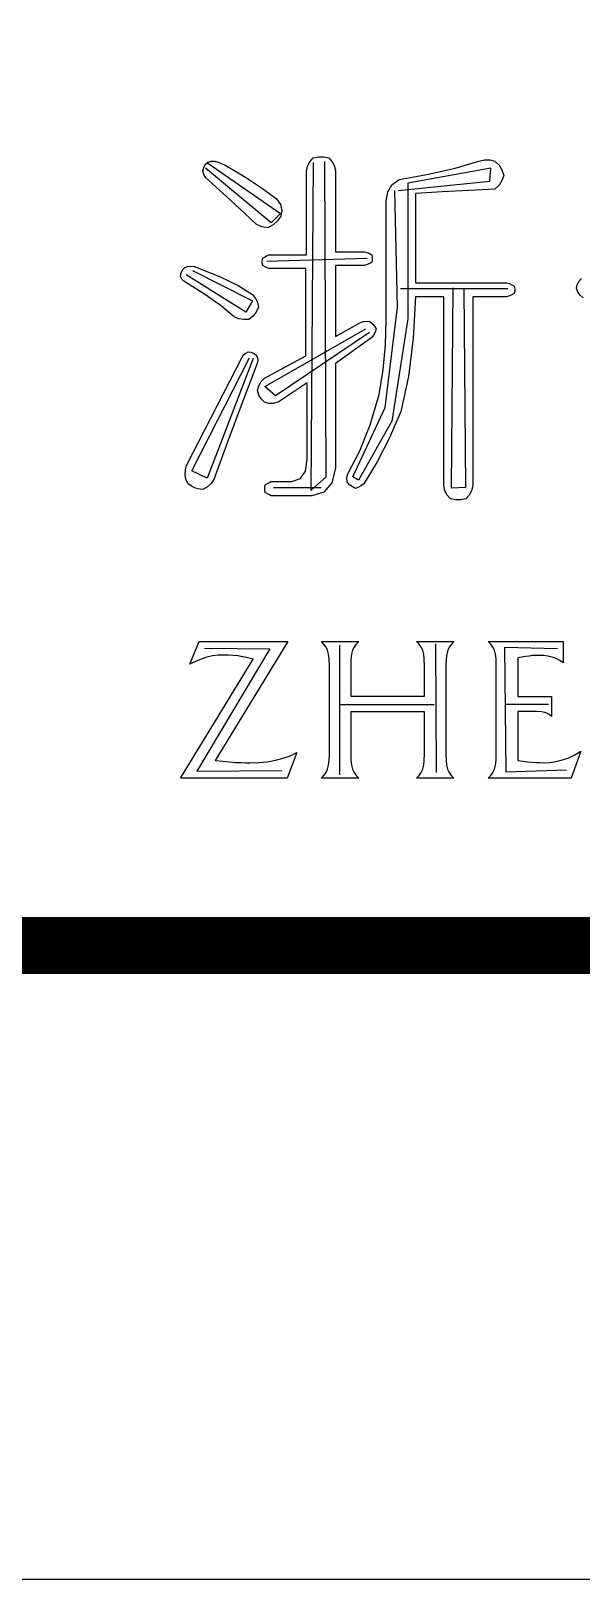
# Model space of a CAD drawing. Header units: millimetres. Extents: x -13522 to 160130, y -106845 to 23204.
# Drawn here: x 88495 to 89364, y -59400 to -56956 of the extents above; entities that cross this region are included whole.
import ezdxf
from ezdxf.enums import TextEntityAlignment as Align

# ---------------------------------------------------------------- set-up
doc = ezdxf.new("R2010")
doc.units = ezdxf.units.MM
doc.layers.add('0DataFlow-NsTitanTitle', color=8, linetype='Continuous')
doc.styles.add('TitleText', font='arial.ttf')

# ---------------------------------------------------------------- blocks, each defined once
blk = doc.blocks.new('titanlogo')
for p, q in [((-158.858, 11.407), (-159.895, 12.272)), ((-159.861, 12.352), (-158.71, 11.555)), ((-158.198, 12.363), (-158.232, 7.184)), ((-157.993, 7.401), (-158.015, 12.374)), ((-155.395, 12.272), (-156.705, 12.033)), ((-155.407, 12.067), (-155.395, 12.272)), ((-156.854, 11.919), (-155.407, 12.067)), ((-156.705, 12.033), (-156.705, 9.893)), ((-156.865, 10.075), (-156.91, 11.919)), ((-158.71, 11.555), (-158.858, 11.407)), ((-158.927, 10.804), (-157.343, 10.849)), ((-159.257, 9.996), (-160.202, 10.587)), ((-160.1, 10.656), (-159.155, 10.178)), ((-156.819, 10.371), (-155.122, 10.371)), ((-156.011, 7.219), (-155.988, 10.383)), ((-155.817, 10.36), (-155.794, 7.23)), ((-159.155, 10.178), (-159.257, 9.996)), ((-157.059, 8.493), (-156.865, 10.075)), ((-156.705, 9.893), (-156.956, 8.277)), ((-158.961, 8.823), (-157.366, 9.734)), ((-157.309, 9.677), (-158.79, 8.675)), ((-160.111, 7.492), (-159.2, 9.279)), ((-159.143, 9.267), (-159.872, 7.378)), ((-158.79, 8.675), (-158.961, 8.823)), ((-157.571, 7.401), (-157.059, 8.493)), ((-156.956, 8.277), (-157.48, 7.344)), ((-159.872, 7.378), (-160.111, 7.492)), ((-158.232, 7.184), (-157.993, 7.401)), ((-157.48, 7.344), (-157.571, 7.401)), ((-158.824, 7.23), (-158.072, 7.23)), ((-155.794, 7.23), (-156.011, 7.219)), ((-158.88, 4.684), (-160.034, 2.751)), ((-159.913, 4.695), (-158.88, 4.684)), ((-157.781, 4.739), (-157.781, 2.696)), ((-156.264, 4.761), (-156.253, 2.729)), ((-154.341, 4.684), (-155.176, 4.706)), ((-155.176, 4.706), (-155.154, 2.74)), ((-157.77, 3.805), (-156.286, 3.805)), ((-154.484, 3.805), (-155.154, 3.805)), ((-160.034, 2.751), (-158.693, 2.762)), ((-155.154, 2.74), (-154.198, 2.773))]:
    blk.add_line(p, q)
for points in [[(-159.575, 12.315), (-159.264, 12.127), (-158.997, 11.952), (-158.774, 11.789), (-158.714, 11.696), (-158.692, 11.604), (-158.707, 11.513), (-158.76, 11.441), (-158.829, 11.379), (-158.914, 11.329), (-159.009, 11.344), (-159.098, 11.389), (-159.183, 11.464), (-159.281, 11.561), (-159.502, 11.765), (-159.844, 12.074), (-159.892, 12.121), (-159.924, 12.171), (-159.939, 12.226), (-159.925, 12.281), (-159.899, 12.327), (-159.861, 12.365), (-159.805, 12.38), (-159.751, 12.38), (-159.698, 12.365)], [(-157.844, 7.542), (-157.903, 7.304), (-158.028, 7.156), (-158.22, 7.1), (-158.858, 7.1), (-158.886, 7.113), (-158.917, 7.13), (-158.953, 7.15), (-158.958, 7.186), (-158.958, 7.227), (-158.953, 7.274), (-158.917, 7.294), (-158.886, 7.311), (-158.858, 7.324), (-158.533, 7.324), (-158.399, 7.371), (-158.319, 7.488), (-158.292, 7.677), (-158.292, 8.881), (-158.751, 8.579), (-158.827, 8.556), (-158.898, 8.556), (-158.964, 8.579), (-159.019, 8.629), (-159.056, 8.69), (-159.076, 8.763), (-159.056, 8.837), (-159.019, 8.901), (-158.964, 8.954), (-158.314, 9.307), (-158.314, 10.685), (-158.897, 10.685), (-158.925, 10.698), (-158.957, 10.715), (-158.992, 10.735), (-159, 10.771), (-159, 10.81), (-158.992, 10.853), (-158.957, 10.873), (-158.925, 10.89), (-158.897, 10.904), (-158.304, 10.904), (-158.304, 12.226), (-158.287, 12.303), (-158.251, 12.372), (-158.197, 12.432), (-158.114, 12.448), (-158.032, 12.448), (-157.951, 12.432), (-157.896, 12.372), (-157.861, 12.303), (-157.844, 12.226), (-157.844, 10.953), (-157.385, 10.953), (-157.343, 10.941), (-157.305, 10.924), (-157.273, 10.904), (-157.263, 10.861), (-157.263, 10.821), (-157.273, 10.786), (-157.305, 10.765), (-157.343, 10.748), (-157.385, 10.735), (-157.844, 10.735), (-157.844, 9.615), (-157.452, 9.834), (-157.405, 9.85), (-157.355, 9.856), (-157.301, 9.85), (-157.26, 9.815), (-157.229, 9.776), (-157.205, 9.733), (-157.22, 9.681), (-157.243, 9.636), (-157.273, 9.598), (-157.844, 9.189)], [(-155.138, 10.461), (-155.096, 10.448), (-155.059, 10.431), (-155.027, 10.41), (-155.016, 10.367), (-155.016, 10.328), (-155.027, 10.293), (-155.059, 10.272), (-155.096, 10.255), (-155.138, 10.242), (-155.677, 10.242), (-155.677, 7.256), (-155.696, 7.179), (-155.733, 7.11), (-155.788, 7.049), (-155.868, 7.034), (-155.948, 7.034), (-156.029, 7.049), (-156.083, 7.11), (-156.119, 7.179), (-156.136, 7.256), (-156.136, 10.242), (-156.584, 10.242), (-156.617, 9.587), (-156.693, 8.983), (-156.813, 8.428), (-156.993, 8.012), (-157.187, 7.633), (-157.396, 7.29), (-157.436, 7.26), (-157.48, 7.235), (-157.53, 7.217), (-157.582, 7.245), (-157.623, 7.275), (-157.654, 7.307), (-157.665, 7.361), (-157.661, 7.412), (-157.642, 7.458), (-157.461, 7.807), (-157.299, 8.22), (-157.156, 8.696), (-157.093, 9.09), (-157.055, 9.48), (-157.043, 9.867), (-157.043, 11.754), (-157.02, 11.896), (-156.953, 12.009), (-156.841, 12.091), (-156.378, 12.176), (-155.958, 12.273), (-155.581, 12.382), (-155.493, 12.405), (-155.409, 12.405), (-155.329, 12.382), (-155.263, 12.32), (-155.217, 12.245), (-155.189, 12.158), (-155.217, 12.074), (-155.263, 12.001), (-155.329, 11.94), (-155.745, 11.917), (-156.163, 11.895), (-156.584, 11.872), (-156.584, 10.461)], [(-160.034, 10.702), (-159.673, 10.562), (-159.38, 10.42), (-159.155, 10.275), (-159.109, 10.216), (-159.078, 10.149), (-159.06, 10.075), (-159.094, 9.999), (-159.144, 9.935), (-159.211, 9.884), (-159.291, 9.88), (-159.368, 9.891), (-159.44, 9.917), (-159.644, 10.092), (-159.896, 10.274), (-160.197, 10.461), (-160.237, 10.487), (-160.269, 10.52), (-160.292, 10.561), (-160.28, 10.617), (-160.257, 10.664), (-160.224, 10.702), (-160.178, 10.718), (-160.128, 10.724), (-160.073, 10.718)], [(-160.197, 7.576), (-159.317, 9.29), (-159.294, 9.322), (-159.262, 9.35), (-159.222, 9.374), (-159.179, 9.369), (-159.138, 9.352), (-159.099, 9.323), (-159.079, 9.288), (-159.071, 9.249), (-159.076, 9.206), (-159.307, 8.592), (-159.537, 7.976), (-159.765, 7.358), (-159.807, 7.295), (-159.865, 7.243), (-159.939, 7.201), (-160.024, 7.211), (-160.101, 7.241), (-160.169, 7.29), (-160.204, 7.359), (-160.218, 7.432), (-160.214, 7.509)], [(-158.453, 3.047), (-158.609, 2.643), (-160.292, 2.643), (-159.144, 4.523), (-159.229, 4.543), (-159.309, 4.559), (-159.387, 4.571), (-159.461, 4.579), (-159.532, 4.585), (-159.599, 4.586), (-159.694, 4.583), (-159.786, 4.571), (-159.875, 4.551), (-159.964, 4.523), (-160.055, 4.486), (-160.146, 4.44), (-159.997, 4.801), (-158.597, 4.801), (-159.745, 2.923), (-159.625, 2.91), (-159.517, 2.899), (-159.424, 2.892), (-159.341, 2.887), (-159.266, 2.883), (-159.198, 2.882), (-159.054, 2.887), (-158.917, 2.901), (-158.79, 2.924), (-158.67, 2.956), (-158.558, 2.997)], [(-157.603, 3.025), (-157.6, 2.926), (-157.59, 2.845), (-157.574, 2.784), (-157.551, 2.733), (-157.518, 2.686), (-157.476, 2.643), (-158.067, 2.643), (-158.026, 2.686), (-157.994, 2.733), (-157.97, 2.784), (-157.953, 2.845), (-157.943, 2.926), (-157.94, 3.025), (-157.94, 4.421), (-157.943, 4.521), (-157.953, 4.601), (-157.97, 4.662), (-157.994, 4.712), (-158.026, 4.758), (-158.067, 4.801), (-157.476, 4.801), (-157.518, 4.758), (-157.551, 4.712), (-157.574, 4.662), (-157.59, 4.601), (-157.6, 4.521), (-157.603, 4.421), (-157.603, 3.938), (-156.44, 3.938), (-156.44, 4.421), (-156.443, 4.521), (-156.452, 4.601), (-156.468, 4.662), (-156.492, 4.712), (-156.525, 4.758), (-156.567, 4.801), (-155.975, 4.801), (-156.016, 4.758), (-156.049, 4.712), (-156.073, 4.662), (-156.089, 4.601), (-156.099, 4.521), (-156.103, 4.421), (-156.103, 3.025), (-156.099, 2.926), (-156.09, 2.845), (-156.074, 2.784), (-156.05, 2.733), (-156.017, 2.686), (-155.975, 2.643), (-156.567, 2.643), (-156.525, 2.686), (-156.492, 2.733), (-156.468, 2.784), (-156.452, 2.845), (-156.443, 2.926), (-156.44, 3.025), (-156.44, 3.69), (-157.603, 3.69)], [(-155.433, 2.643), (-155.392, 2.686), (-155.359, 2.733), (-155.335, 2.784), (-155.319, 2.846), (-155.309, 2.926), (-155.306, 3.026), (-155.306, 4.421), (-155.309, 4.521), (-155.319, 4.601), (-155.335, 4.662), (-155.359, 4.712), (-155.392, 4.758), (-155.433, 4.801), (-154.251, 4.801), (-154.251, 4.462), (-154.306, 4.499), (-154.364, 4.53), (-154.425, 4.552), (-154.491, 4.567), (-154.564, 4.577), (-154.644, 4.58), (-154.688, 4.579), (-154.736, 4.576), (-154.787, 4.57), (-154.842, 4.562), (-154.901, 4.552), (-154.965, 4.54), (-154.965, 3.931), (-154.437, 3.931), (-154.437, 3.617), (-154.465, 3.643), (-154.498, 3.664), (-154.538, 3.678), (-154.592, 3.688), (-154.67, 3.694), (-154.771, 3.696), (-154.965, 3.696), (-154.965, 2.923), (-154.886, 2.911), (-154.812, 2.902), (-154.743, 2.895), (-154.68, 2.89), (-154.622, 2.887), (-154.571, 2.886), (-154.463, 2.89), (-154.36, 2.905), (-154.26, 2.93), (-154.163, 2.965), (-154.067, 3.01), (-153.973, 3.066), (-154.123, 2.643)]]:
    blk.add_lwpolyline(points, close=True)
blk.add_lwpolyline([(-153.936, 10.226), (-153.984, 10.265), (-154.02, 10.315), (-154.042, 10.377), (-154.028, 10.431), (-154.002, 10.481), (-153.963, 10.528)])
blk = doc.blocks.new('title.2017')
blk.add_blockref('titanlogo', (0, 0))
at = {"style": 'TitleText'}
for tag, height, p in [('PROJECT2L1', 3.25, (-106, 42)), ('DwgNAME2L1', 3.25, (-28, 42)), ('PROJECT1', 3.25, (-106, 39)), ('DwgNAME1', 3.25, (-28, 39)), ('PROJECT2L2', 3.25, (-106, 36)), ('DwgNAME2L2', 3.25, (-28, 36)), ('UNITNAME', 3.25, (-106, 27.25)), ('DwgNo', 3.25, (-28, 27.25)), ('ProjM', 3, (-154.5, 18.75)), ('SpeciM', 3, (-120.5, 18.75)), ('Made', 3, (-92, 18.75)), ('Chkd', 3, (-64, 18.75)), ('AuthD', 3, (-8, 18.75)), ('Appr', 3, (-36, 18.75)), ('Stage', 3, (-46, 11.25)), ('Speci', 3, (-10, 11.25)), ('Scale', 3, (-46, 3.75))]:
    blk.add_attdef(tag, text='', height=height, dxfattribs=at).set_placement(p, align=Align.MIDDLE_CENTER)
at = {"style": 'TitleText', "width": 0.8}
for tag, p in [('P', (-24.655, 4.766)), ('PT', (-11.828, 4.766))]:
    blk.add_attdef(tag, text='', height=3, dxfattribs=at).set_placement(p, align=Align.MIDDLE_CENTER)
blk = doc.blocks.new('NsCAH-DrawFrame')
blk.add_lwpolyline([(-83100, -1000), (1000, -1000), (1000, 58400), (-83100, 58400)], close=True)
at = {"const_width": 90}
blk.add_lwpolyline([(-80600, 0), (0, 0), (0, 57400), (-80600, 57400)], close=True, dxfattribs=at)

msp = doc.modelspace()

# ---------------------------------------------------------------- block references
at = {"layer": '0DataFlow-NsTitanTitle'}
msp.add_blockref('NsCAH-DrawFrame', (104760.5, -58400), dxfattribs=at)
at = {"layer": '0DataFlow-NsTitanTitle', "xscale": 100, "yscale": 100, "zscale": 100}
msp.add_blockref('title.2017', (104760.5, -58400), dxfattribs=at)

doc.saveas('drawing.dxf')
